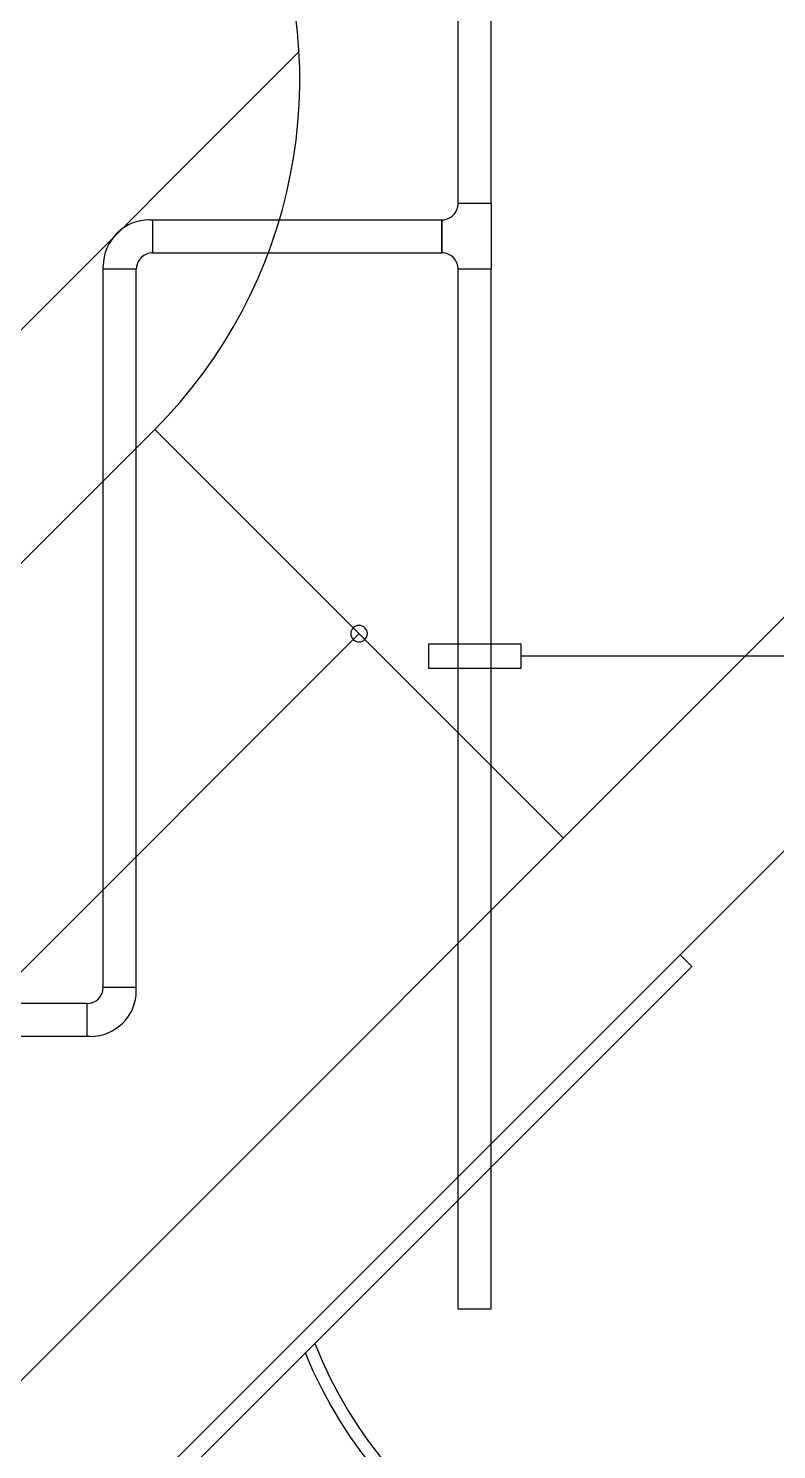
# Model space of a CAD drawing. Header units: millimetres. Extents: x 1145859089 to 1147511753, y -1047484727 to -1047247487.
# Drawn here: x 1147308735 to 1147317799, y -1047435370 to -1047418155 of the extents above; entities that cross this region are included whole.
import ezdxf
from ezdxf.xclip import XClip

# ---------------------------------------------------------------- set-up
doc = ezdxf.new("R2010")
doc.units = ezdxf.units.MM
doc.header["$LTSCALE"] = 100
doc.header["$MEASUREMENT"] = 0
doc.header["$XCLIPFRAME"] = 2
doc.layers.get('0').update_dxf_attribs({"linetype": 'CONTINUOUS'})
for name, color, linetype in [('0-BLOCK', 2, 'CONTINUOUS'), ('TRAY(전력용)', 1, 'CONTINUOUS'), ('XREF', 135, 'CONTINUOUS'), ('단지배치도$0$W240910', 135, 'CONTINUOUS')]:
    doc.layers.add(name, color=color, linetype=linetype)

# ---------------------------------------------------------------- blocks, each defined once
blk = doc.blocks.new('단지배치도$0$zw$9902')
at = {"layer": '단지배치도$0$W240910'}
for p, q in [((74104, -40260, 0), (45683, -68681, 0)), ((65074, -46462, 0), (43925, -67611, 0)), ((51742, -47066, 0), (29793, -69015)), ((49994, -51643, 0), (34370, -67267)), ((49994, -51643, 0), (54943, -56592, 0)), ((52469, -54117, 0), (41862, -64724, 0))]:
    blk.add_line(p, q, dxfattribs=at)
at = {"layer": '단지배치도$0$W240910', "ltscale": 5}
for p, q in [((56358, -58007, 0), (56499, -58148, 0)), ((56499, -58148, 0), (45825, -68822, 0))]:
    blk.add_line(p, q, dxfattribs=at)
at = {"layer": '단지배치도$0$W240910'}
for centre, radius, start, end in [((45751, -47400, 0), 6000, 315, 90), ((52469, -54117, 0), 100, 0, 180), ((52469, -54117, 0), 100, 180, 0), ((56819, -60799), 5399, 202.1016, 356.7121), ((56819, -60799), 5249, 201.4083, 356.7121)]:
    blk.add_arc(centre, radius, start, end, dxfattribs=at)
blk = doc.blocks.new('단지배치도')
blk.add_blockref('단지배치도$0$zw$9902', (141034, 142437))
blk = doc.blocks.new('zw$A601')
at = {"layer": 'TRAY(전력용)'}
for p, q in [((-236, 436), (164, 436)), ((-436, 236, 0), (-436, -164, 0))]:
    blk.add_line(p, q, dxfattribs=at)
for centre, radius in [((-436, 436), 200), ((-396, 396), 560)]:
    blk.add_arc(centre, radius, 270, 0, dxfattribs=at)
blk = doc.blocks.new('zw$DA96')
at = {"layer": 'TRAY(전력용)'}
blk.add_lwpolyline([(-400, 0, 0.414214), (-600, 200), (-600, 600), (200, 600), (200, 200, 0.414214), (0, 0), (-400, 0), (0, 0)], format="xyb", dxfattribs=at)
blk = doc.blocks.new('zw$EC20')
at = {"layer": 'TRAY(전력용)'}
for p, q in [((27970, -5325), (27970, 3458)), ((28370, -5325), (28370, 3458)), ((24230, -5525, 0), (27770, -5525, 0)), ((24270, -5925, 0), (27770, -5925, 0)), ((23670, -14819, 0), (23670, -6085, 0)), ((24070, -14859, 0), (24070, -6125, 0)), ((27970, -18721), (27970, -6125)), ((28370, -18721), (28370, -6125)), ((23470, -15019, 0), (15031, -15019, 0)), ((23510, -15419, 0), (14948, -15419, 0)), ((28370, -18721), (27970, -18721))]:
    blk.add_line(p, q, dxfattribs=at)
for name, p, rotation in [('zw$DA96', (27770, -5925), 269.9999999999999), ('zw$A601', (23834, -5689, 0), 180), ('zw$A601', (23906, -15255, 0), 360)]:
    blk.add_blockref(name, p, dxfattribs=dict(at, rotation=rotation))
blk = doc.blocks.new('zw$2F09')
at = {"layer": 'TRAY(전력용)', "lineweight": -2, "ltscale": 0.5}
blk.add_blockref('zw$EC20', (-132762, 21371, 0), dxfattribs=at)
blk = doc.blocks.new('A$C25F07BB0')
at = {"layer": '0-BLOCK', "color": 6}
blk.add_line((0, 0), (0, 7822), dxfattribs=at)
blk.add_lwpolyline([(217, 7822), (-217, 7822), (-217, 9504), (217, 9504)], close=True, dxfattribs=at)

msp = doc.modelspace()

# ---------------------------------------------------------------- block references
at = {"layer": '0-BLOCK', "xscale": -0.6666666666666666, "yscale": 0.6666666666666666, "zscale": 0.6666666666666666, "rotation": 90.00000638288732}
msp.add_blockref('A$C25F07BB0', (1147319917.4425, -1047425759.163195, 0), dxfattribs=at)
at = {"layer": 'TRAY(전력용)', "ltscale": 2}
msp.add_blockref('zw$2F09', (1147418733.945579, -1047436318.934696, 0), dxfattribs=at)
at = {"layer": 'XREF'}
ref = msp.add_blockref('단지배치도', (1147119237.834579, -1047513806.462535), dxfattribs=at)
XClip(ref).set_block_clipping_path([(72982.4064819524, 34919.7593965302), (360382.4067475507, 255319.7593436702)])

doc.saveas('drawing.dxf')
